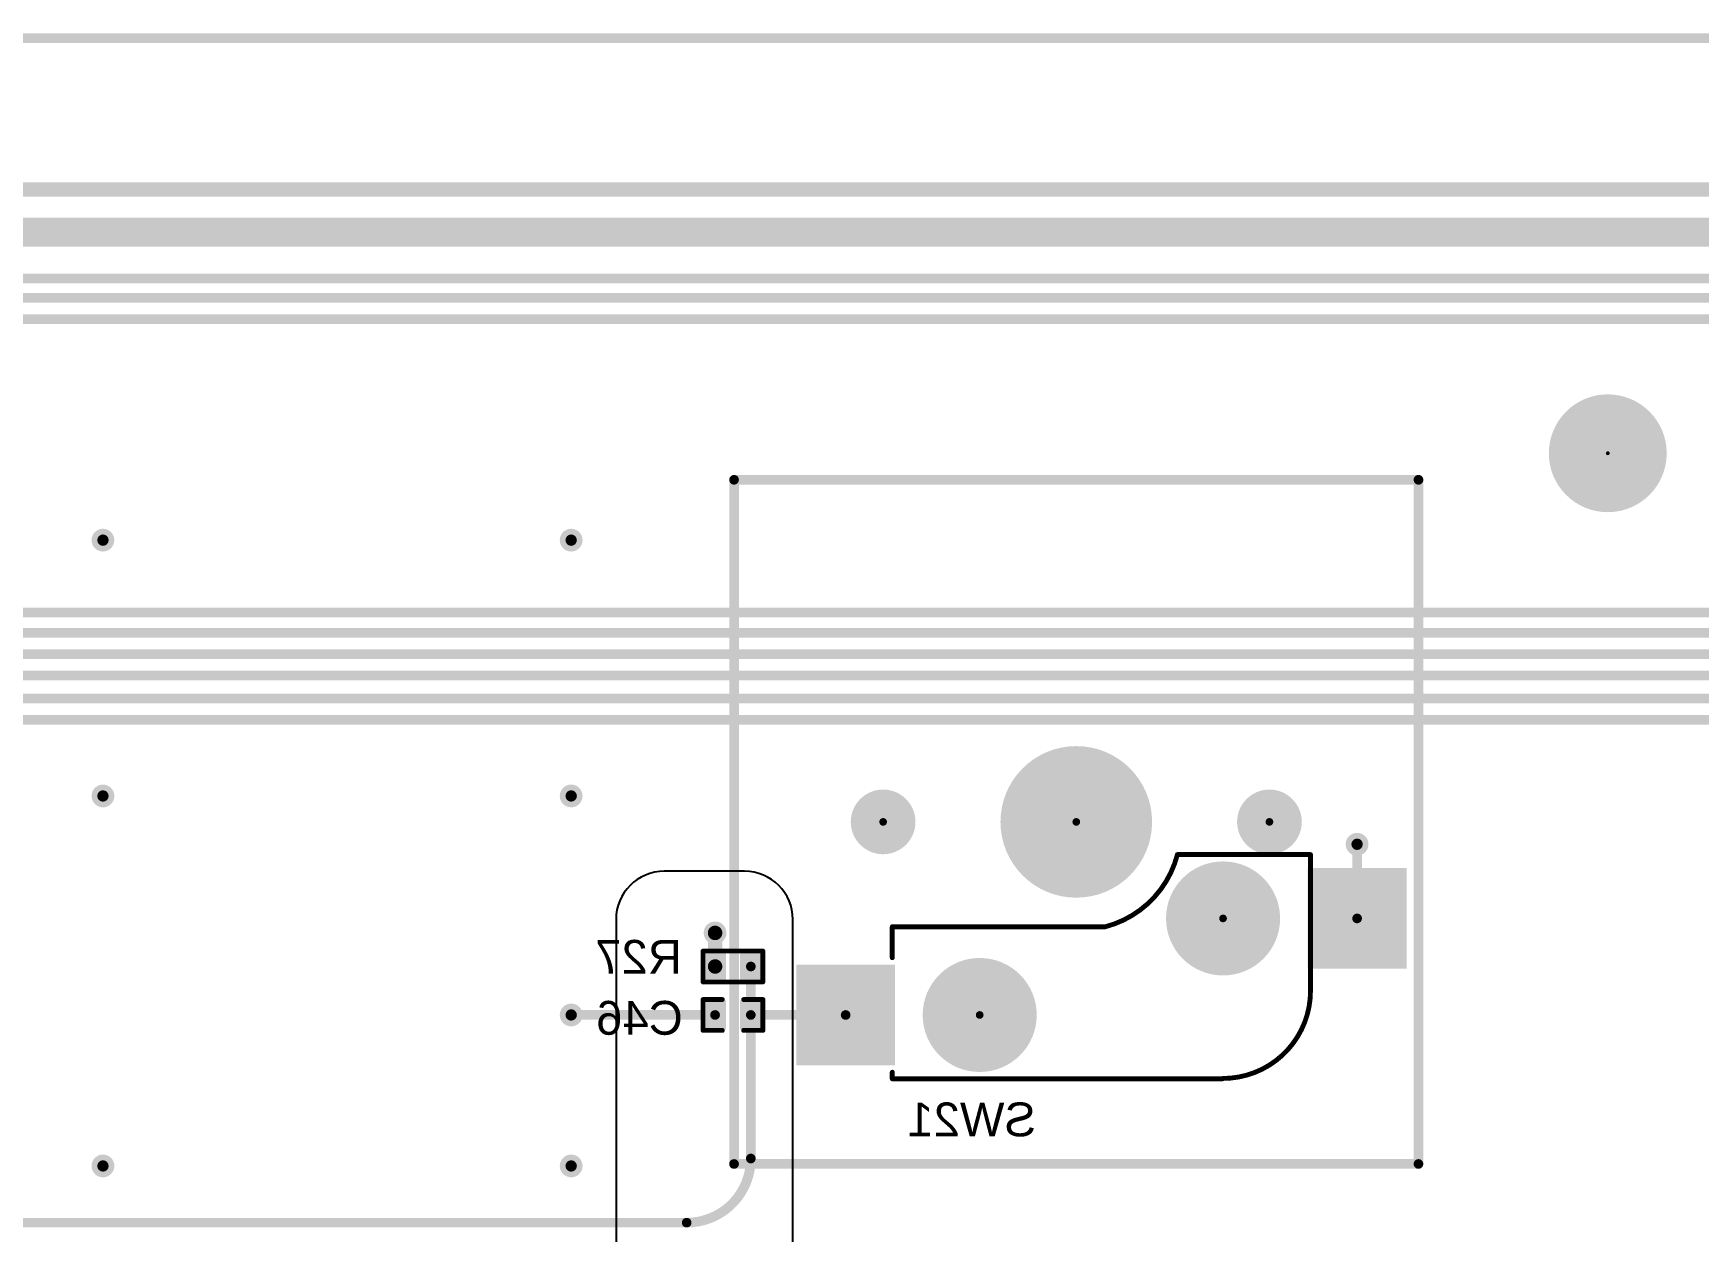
# Model space of a CAD drawing. Header units: inches. Extents: x 0 to 280, y 0 to 81.
# Drawn here: x 195.48 to 239.28, y 49.88 to 81.41 of the extents above; entities that cross this region are included whole.
import ezdxf

# ---------------------------------------------------------------- set-up
doc = ezdxf.new("R2010")
doc.units = ezdxf.units.IN
for name, color, linetype in [('Board Outline', 216, 'Continuous'), ('Bottom Layer', 5, 'Continuous'), ('Bottom Overlay', 54, 'Continuous'), ('Bottom Paste', 16, 'Continuous'), ('Bottom Solder', 6, 'Continuous'), ('Pad Holes', 156, 'Continuous'), ('Top Layer', 1, 'Continuous'), ('Top Overlay', 2, 'Continuous'), ('Top Solder', 216, 'Continuous'), ('Via Holes', 16, 'Continuous')]:
    doc.layers.add(name, color=color, linetype=linetype)
doc.styles.add('Arial', font='', dxfattribs={"height": 0.2})
doc.styles.get('Arial').set_extended_font_data('Arial')

# ---------------------------------------------------------------- blocks, each defined once
blk = doc.blocks.new('____0402_B_22')
at = {"layer": 'Bottom Layer'}
for points in [[(-0.241, 0.317), (-0.241, -0.318), (-0.699, -0.318), (-0.699, 0.317)], [(0.699, 0.317), (0.699, -0.318), (0.241, -0.318), (0.241, 0.317)]]:
    blk.add_hatch(color=5, dxfattribs=at).paths.add_polyline_path(points)
at = {"layer": 'Bottom Paste'}
for points in [[(-0.241, 0.317), (-0.241, -0.318), (-0.699, -0.318), (-0.699, 0.317)], [(0.699, 0.317), (0.699, -0.318), (0.241, -0.318), (0.241, 0.317)]]:
    blk.add_hatch(color=16, dxfattribs=at).paths.add_polyline_path(points)
at = {"layer": 'Bottom Solder'}
for points in [[(-0.181, 0.377), (-0.181, -0.377), (-0.758, -0.377), (-0.758, 0.377)], [(0.758, 0.377), (0.758, -0.377), (0.181, -0.377), (0.181, 0.377)]]:
    blk.add_hatch(color=6, dxfattribs=at).paths.add_polyline_path(points)
at = {"layer": 'Bottom Overlay'}
for points in [[(-0.787, -0.406, 0.127, 0.127, 0), (-0.787, 0.406, 0.127, 0.127, 0)], [(-0.787, 0.406, 0.127, 0.127, 0), (-0.279, 0.406, 0.127, 0.127, 0)], [(0.279, 0.406, 0.127, 0.127, 0), (0.787, 0.406, 0.127, 0.127, 0)], [(0.787, -0.406, 0.127, 0.127, 0), (0.787, 0.406, 0.127, 0.127, 0)], [(-0.787, -0.406, 0.127, 0.127, 0), (-0.279, -0.406, 0.127, 0.127, 0)], [(0.279, -0.406, 0.127, 0.127, 0), (0.787, -0.406, 0.127, 0.127, 0)]]:
    blk.add_lwpolyline(points, format="xyseb", dxfattribs=at)
for points in [[(-0.819, 0.406, 0.0635, 0.0635, 1), (-0.756, 0.406, 0.0635, 0.0635, 1)], [(-0.819, 0.406, 0.0635, 0.0635, 1), (-0.756, 0.406, 0.0635, 0.0635, 1)], [(-0.311, 0.406, 0.0635, 0.0635, 1), (-0.248, 0.406, 0.0635, 0.0635, 1)], [(0.248, 0.406, 0.0635, 0.0635, 1), (0.311, 0.406, 0.0635, 0.0635, 1)], [(0.756, 0.406, 0.0635, 0.0635, 1), (0.819, 0.406, 0.0635, 0.0635, 1)], [(0.756, 0.406, 0.0635, 0.0635, 1), (0.819, 0.406, 0.0635, 0.0635, 1)], [(-0.819, -0.406, 0.0635, 0.0635, 1), (-0.756, -0.406, 0.0635, 0.0635, 1)], [(-0.819, -0.406, 0.0635, 0.0635, 1), (-0.756, -0.406, 0.0635, 0.0635, 1)], [(-0.311, -0.406, 0.0635, 0.0635, 1), (-0.248, -0.406, 0.0635, 0.0635, 1)], [(0.248, -0.406, 0.0635, 0.0635, 1), (0.311, -0.406, 0.0635, 0.0635, 1)], [(0.756, -0.406, 0.0635, 0.0635, 1), (0.819, -0.406, 0.0635, 0.0635, 1)], [(0.756, -0.406, 0.0635, 0.0635, 1), (0.819, -0.406, 0.0635, 0.0635, 1)]]:
    blk.add_lwpolyline(points, format="xyseb", close=True, dxfattribs=at)
blk = doc.blocks.new('CPG151101S11_16_B_48')
at = {"layer": 'Bottom Layer'}
for points in [[(5.475, 3.815), (7.975, 3.815), (7.975, 1.265), (5.475, 1.265)], [(-7.975, 1.275), (-5.475, 1.275), (-5.475, -1.275), (-7.975, -1.275)]]:
    blk.add_hatch(color=5, dxfattribs=at).paths.add_polyline_path(points)
at = {"layer": 'Bottom Paste'}
for points in [[(5.475, 3.815), (7.975, 3.815), (7.975, 1.265), (5.475, 1.265)], [(-7.975, 1.275), (-5.475, 1.275), (-5.475, -1.275), (-7.975, -1.275)]]:
    blk.add_hatch(color=16, dxfattribs=at).paths.add_polyline_path(points)
at = {"layer": 'Bottom Solder'}
for points in [[(5.425, 3.865), (8.025, 3.865), (8.025, 1.215), (5.425, 1.215)], [(-8.025, 1.325), (-5.425, 1.325), (-5.425, -1.325), (-8.025, -1.325)]]:
    blk.add_hatch(color=6, dxfattribs=at).paths.add_polyline_path(points)
h = blk.add_hatch(color=6, dxfattribs=at)
edge = h.paths.add_edge_path()
edge.add_arc((3.2, 2.54), 0.102, 0, 360)
h = blk.add_hatch(color=6, dxfattribs=at)
edge = h.paths.add_edge_path()
edge.add_arc((-3.2, 0), 0.102, 0, 360)
h = blk.add_hatch(color=6, dxfattribs=at)
edge = h.paths.add_edge_path()
edge.add_arc((-4.42, -2.54), 0.102, 0, 360)
h = blk.add_hatch(color=6, dxfattribs=at)
edge = h.paths.add_edge_path()
edge.add_arc((0.66, -2.54), 0.102, 0, 360)
h = blk.add_hatch(color=6, dxfattribs=at)
edge = h.paths.add_edge_path()
edge.add_arc((5.74, -2.54), 0.102, 0, 360)
at = {"layer": 'Pad Holes'}
h = blk.add_hatch(color=7, dxfattribs=at)
edge = h.paths.add_edge_path()
edge.add_arc((3.2, 2.54), 1.5, 0, 360)
h = blk.add_hatch(color=7, dxfattribs=at)
edge = h.paths.add_edge_path()
edge.add_arc((-3.2, 0), 1.5, 0, 360)
h = blk.add_hatch(color=7, dxfattribs=at)
edge = h.paths.add_edge_path()
edge.add_arc((0.66, -2.54), 1.994, 0, 360)
h = blk.add_hatch(color=7, dxfattribs=at)
edge = h.paths.add_edge_path()
edge.add_arc((-4.42, -2.54), 0.851, 0, 360)
h = blk.add_hatch(color=7, dxfattribs=at)
edge = h.paths.add_edge_path()
edge.add_arc((5.74, -2.54), 0.851, 0, 360)
at = {"layer": 'Top Solder'}
h = blk.add_hatch(color=216, dxfattribs=at)
edge = h.paths.add_edge_path()
edge.add_arc((3.2, 2.54), 0.102, 0, 360)
h = blk.add_hatch(color=216, dxfattribs=at)
edge = h.paths.add_edge_path()
edge.add_arc((-3.2, 0), 0.102, 0, 360)
h = blk.add_hatch(color=216, dxfattribs=at)
edge = h.paths.add_edge_path()
edge.add_arc((-4.42, -2.54), 0.102, 0, 360)
h = blk.add_hatch(color=216, dxfattribs=at)
edge = h.paths.add_edge_path()
edge.add_arc((0.66, -2.54), 0.102, 0, 360)
h = blk.add_hatch(color=216, dxfattribs=at)
edge = h.paths.add_edge_path()
edge.add_arc((5.74, -2.54), 0.102, 0, 360)
at = {"layer": 'Bottom Overlay'}
for points in [[(-5.5, 1.906, 0.127, 0.127, -0.414214), (-3.196, 4.21, 0.127, 0.127, 0)], [(5.5, 4.22, 0.127, 0.127, 0), (-3.186, 4.22, 0.127, 0.127, 0)], [(5.5, 4.22, 0.127, 0.127, -0.414214), (5.49, 4.21, 0.127, 0.127, 0)], [(5.5, 4.22, 0.127, 0.127, 0), (5.5, 4.046, 0.127, 0.127, 0)], [(-5.5, 1.906, 0.127, 0.127, 0), (-5.5, -1.506, 0.127, 0.127, 0)], [(5.5, 1.034, 0.127, 0.127, 0), (5.5, 0.47, 0.127, 0.127, 0)], [(5.5, 0.47, 0.127, 0.127, 0), (5.5, 0.47, 0.127, 0.127, 0)], [(5.5, 0.47, 0.127, 0.127, 0), (5.5, 0.22, 0.127, 0.127, 0)], [(-2, -1.68, 0.127, 0.127, -0.271686), (-0.1, 0.22, 0.127, 0.127, 0)], [(0.15, 0.22, 0.127, 0.127, 0), (-0.1, 0.22, 0.127, 0.127, 0)], [(1.19, 0.22, 0.127, 0.127, 0), (0.15, 0.22, 0.127, 0.127, 0)], [(5.5, 0.22, 0.127, 0.127, 0), (1.19, 0.22, 0.127, 0.127, 0)], [(-5.5, -1.506, 0.127, 0.127, 0), (-5.5, -1.68, 0.127, 0.127, 0)], [(-2, -1.68, 0.127, 0.127, 0), (-5.5, -1.68, 0.127, 0.127, 0)]]:
    blk.add_lwpolyline(points, format="xyseb", dxfattribs=at)
for points in [[(-3.228, 4.21, 0.0635, 0.0635, 1), (-3.165, 4.21, 0.0635, 0.0635, 1)], [(-3.218, 4.22, 0.0635, 0.0635, 1), (-3.155, 4.22, 0.0635, 0.0635, 1)], [(5.458, 4.21, 0.0635, 0.0635, 1), (5.522, 4.21, 0.0635, 0.0635, 1)], [(5.468, 4.22, 0.0635, 0.0635, 1), (5.532, 4.22, 0.0635, 0.0635, 1)], [(5.468, 4.22, 0.0635, 0.0635, 1), (5.532, 4.22, 0.0635, 0.0635, 1)], [(5.468, 4.22, 0.0635, 0.0635, 1), (5.532, 4.22, 0.0635, 0.0635, 1)], [(5.468, 4.046, 0.0635, 0.0635, 1), (5.532, 4.046, 0.0635, 0.0635, 1)], [(-5.532, 1.906, 0.0635, 0.0635, 1), (-5.468, 1.906, 0.0635, 0.0635, 1)], [(-5.532, 1.906, 0.0635, 0.0635, 1), (-5.468, 1.906, 0.0635, 0.0635, 1)], [(5.468, 1.034, 0.0635, 0.0635, 1), (5.532, 1.034, 0.0635, 0.0635, 1)], [(5.468, 0.47, 0.0635, 0.0635, 1), (5.532, 0.47, 0.0635, 0.0635, 1)], [(5.468, 0.47, 0.0635, 0.0635, 1), (5.532, 0.47, 0.0635, 0.0635, 1)], [(5.468, 0.47, 0.0635, 0.0635, 1), (5.532, 0.47, 0.0635, 0.0635, 1)], [(5.468, 0.47, 0.0635, 0.0635, 1), (5.532, 0.47, 0.0635, 0.0635, 1)], [(-0.132, 0.22, 0.0635, 0.0635, 1), (-0.068, 0.22, 0.0635, 0.0635, 1)], [(-0.132, 0.22, 0.0635, 0.0635, 1), (-0.068, 0.22, 0.0635, 0.0635, 1)], [(0.118, 0.22, 0.0635, 0.0635, 1), (0.182, 0.22, 0.0635, 0.0635, 1)], [(0.118, 0.22, 0.0635, 0.0635, 1), (0.182, 0.22, 0.0635, 0.0635, 1)], [(1.158, 0.22, 0.0635, 0.0635, 1), (1.222, 0.22, 0.0635, 0.0635, 1)], [(1.158, 0.22, 0.0635, 0.0635, 1), (1.222, 0.22, 0.0635, 0.0635, 1)], [(5.468, 0.22, 0.0635, 0.0635, 1), (5.532, 0.22, 0.0635, 0.0635, 1)], [(5.468, 0.22, 0.0635, 0.0635, 1), (5.532, 0.22, 0.0635, 0.0635, 1)], [(-5.532, -1.506, 0.0635, 0.0635, 1), (-5.468, -1.506, 0.0635, 0.0635, 1)], [(-5.532, -1.506, 0.0635, 0.0635, 1), (-5.468, -1.506, 0.0635, 0.0635, 1)], [(-5.532, -1.68, 0.0635, 0.0635, 1), (-5.468, -1.68, 0.0635, 0.0635, 1)], [(-5.532, -1.68, 0.0635, 0.0635, 1), (-5.468, -1.68, 0.0635, 0.0635, 1)], [(-2.032, -1.68, 0.0635, 0.0635, 1), (-1.968, -1.68, 0.0635, 0.0635, 1)], [(-2.032, -1.68, 0.0635, 0.0635, 1), (-1.968, -1.68, 0.0635, 0.0635, 1)]]:
    blk.add_lwpolyline(points, format="xyseb", close=True, dxfattribs=at)
blk = doc.blocks.new('R___0402_B_84')
at = {"layer": 'Bottom Layer'}
for points in [[(-0.241, 0.317), (-0.241, -0.318), (-0.699, -0.318), (-0.699, 0.317)], [(0.699, 0.317), (0.699, -0.318), (0.241, -0.318), (0.241, 0.317)]]:
    blk.add_hatch(color=5, dxfattribs=at).paths.add_polyline_path(points)
at = {"layer": 'Bottom Paste'}
for points in [[(-0.241, 0.317), (-0.241, -0.318), (-0.699, -0.318), (-0.699, 0.317)], [(0.699, 0.317), (0.699, -0.318), (0.241, -0.318), (0.241, 0.317)]]:
    blk.add_hatch(color=16, dxfattribs=at).paths.add_polyline_path(points)
at = {"layer": 'Bottom Solder'}
for points in [[(-0.186, 0.373), (-0.186, -0.373), (-0.754, -0.373), (-0.754, 0.373)], [(0.754, 0.373), (0.754, -0.373), (0.186, -0.373), (0.186, 0.373)]]:
    blk.add_hatch(color=6, dxfattribs=at).paths.add_polyline_path(points)
at = {"layer": 'Bottom Overlay'}
for points in [[(-0.787, -0.406, 0.127, 0.127, 0), (-0.787, 0.406, 0.127, 0.127, 0)], [(-0.787, 0.406, 0.127, 0.127, 0), (0.787, 0.406, 0.127, 0.127, 0)], [(0.787, -0.406, 0.127, 0.127, 0), (0.787, 0.406, 0.127, 0.127, 0)], [(-0.813, 0.432, 0.00323, 0.00323, 0), (0.813, 0.432, 0.00323, 0.00323, 0)], [(-0.787, -0.406, 0.127, 0.127, 0), (0.787, -0.406, 0.127, 0.127, 0)]]:
    blk.add_lwpolyline(points, format="xyseb", dxfattribs=at)
for points in [[(-0.819, 0.406, 0.0635, 0.0635, 1), (-0.756, 0.406, 0.0635, 0.0635, 1)], [(-0.819, 0.406, 0.0635, 0.0635, 1), (-0.756, 0.406, 0.0635, 0.0635, 1)], [(0.756, 0.406, 0.0635, 0.0635, 1), (0.819, 0.406, 0.0635, 0.0635, 1)], [(0.756, 0.406, 0.0635, 0.0635, 1), (0.819, 0.406, 0.0635, 0.0635, 1)], [(-0.814, 0.432, 0.00161, 0.00161, 1), (-0.812, 0.432, 0.00161, 0.00161, 1)], [(0.812, 0.432, 0.00161, 0.00161, 1), (0.814, 0.432, 0.00161, 0.00161, 1)], [(-0.819, -0.406, 0.0635, 0.0635, 1), (-0.756, -0.406, 0.0635, 0.0635, 1)], [(-0.819, -0.406, 0.0635, 0.0635, 1), (-0.756, -0.406, 0.0635, 0.0635, 1)], [(0.756, -0.406, 0.0635, 0.0635, 1), (0.819, -0.406, 0.0635, 0.0635, 1)], [(0.756, -0.406, 0.0635, 0.0635, 1), (0.819, -0.406, 0.0635, 0.0635, 1)]]:
    blk.add_lwpolyline(points, format="xyseb", close=True, dxfattribs=at)

msp = doc.modelspace()

# ---------------------------------------------------------------- hatches: boundary and pattern name
at = {"layer": 'Bottom Layer'}
h = msp.add_hatch(color=5, dxfattribs=at)
edge = h.paths.add_edge_path()
edge.add_arc((197.312, 68.072), 0.3, 0, 360)
h = msp.add_hatch(color=5, dxfattribs=at)
edge = h.paths.add_edge_path()
edge.add_arc((209.626, 68.072), 0.3, 0, 360)
h = msp.add_hatch(color=5, dxfattribs=at)
edge = h.paths.add_edge_path()
edge.add_arc((197.312, 61.342), 0.3, 0, 360)
h = msp.add_hatch(color=5, dxfattribs=at)
edge = h.paths.add_edge_path()
edge.add_arc((209.626, 61.342), 0.3, 0, 360)
h = msp.add_hatch(color=5, dxfattribs=at)
edge = h.paths.add_edge_path()
edge.add_arc((230.295, 60.071), 0.3, 0, 360)
h = msp.add_hatch(color=5, dxfattribs=at)
edge = h.paths.add_edge_path()
edge.add_arc((213.411, 57.739), 0.3, 0, 360)
h = msp.add_hatch(color=5, dxfattribs=at)
edge = h.paths.add_edge_path()
edge.add_arc((209.626, 55.58), 0.3, 0, 360)
h = msp.add_hatch(color=5, dxfattribs=at)
edge = h.paths.add_edge_path()
edge.add_arc((197.312, 51.608), 0.3, 0, 360)
h = msp.add_hatch(color=5, dxfattribs=at)
edge = h.paths.add_edge_path()
edge.add_arc((209.626, 51.608), 0.3, 0, 360)
at = {"layer": 'Bottom Solder'}
h = msp.add_hatch(color=6, dxfattribs=at)
edge = h.paths.add_edge_path()
edge.add_arc((236.888, 70.358), 0.0508, 0, 360)
at = {"layer": 'Pad Holes'}
h = msp.add_hatch(color=7, dxfattribs=at)
edge = h.paths.add_edge_path()
edge.add_arc((236.888, 70.358), 1.55, 0, 360)
at = {"layer": 'Top Layer'}
h = msp.add_hatch(color=1, dxfattribs=at)
edge = h.paths.add_edge_path()
edge.add_arc((197.312, 68.072), 0.3, 0, 360)
h = msp.add_hatch(color=1, dxfattribs=at)
edge = h.paths.add_edge_path()
edge.add_arc((209.626, 68.072), 0.3, 0, 360)
h = msp.add_hatch(color=1, dxfattribs=at)
edge = h.paths.add_edge_path()
edge.add_arc((197.312, 61.342), 0.3, 0, 360)
h = msp.add_hatch(color=1, dxfattribs=at)
edge = h.paths.add_edge_path()
edge.add_arc((209.626, 61.342), 0.3, 0, 360)
h = msp.add_hatch(color=1, dxfattribs=at)
edge = h.paths.add_edge_path()
edge.add_arc((230.295, 60.071), 0.3, 0, 360)
h = msp.add_hatch(color=1, dxfattribs=at)
edge = h.paths.add_edge_path()
edge.add_arc((213.411, 57.739), 0.3, 0, 360)
h = msp.add_hatch(color=1, dxfattribs=at)
edge = h.paths.add_edge_path()
edge.add_arc((209.626, 55.58), 0.3, 0, 360)
h = msp.add_hatch(color=1, dxfattribs=at)
edge = h.paths.add_edge_path()
edge.add_arc((197.312, 51.608), 0.3, 0, 360)
h = msp.add_hatch(color=1, dxfattribs=at)
edge = h.paths.add_edge_path()
edge.add_arc((209.626, 51.608), 0.3, 0, 360)
at = {"layer": 'Top Solder'}
h = msp.add_hatch(color=216, dxfattribs=at)
edge = h.paths.add_edge_path()
edge.add_arc((236.888, 70.358), 0.0508, 0, 360)
at = {"layer": 'Via Holes'}
h = msp.add_hatch(color=7, dxfattribs=at)
edge = h.paths.add_edge_path()
edge.add_arc((197.312, 68.072), 0.15, 0, 360)
h = msp.add_hatch(color=7, dxfattribs=at)
edge = h.paths.add_edge_path()
edge.add_arc((209.626, 68.072), 0.15, 0, 360)
h = msp.add_hatch(color=7, dxfattribs=at)
edge = h.paths.add_edge_path()
edge.add_arc((197.312, 61.342), 0.15, 0, 360)
h = msp.add_hatch(color=7, dxfattribs=at)
edge = h.paths.add_edge_path()
edge.add_arc((209.626, 61.342), 0.15, 0, 360)
h = msp.add_hatch(color=7, dxfattribs=at)
edge = h.paths.add_edge_path()
edge.add_arc((230.295, 60.071), 0.15, 0, 360)
h = msp.add_hatch(color=7, dxfattribs=at)
edge = h.paths.add_edge_path()
edge.add_arc((213.411, 57.739), 0.15, 0, 360)
h = msp.add_hatch(color=7, dxfattribs=at)
edge = h.paths.add_edge_path()
edge.add_arc((209.626, 55.58), 0.15, 0, 360)
h = msp.add_hatch(color=7, dxfattribs=at)
edge = h.paths.add_edge_path()
edge.add_arc((197.312, 51.608), 0.15, 0, 360)
h = msp.add_hatch(color=7, dxfattribs=at)
edge = h.paths.add_edge_path()
edge.add_arc((209.626, 51.608), 0.15, 0, 360)

# ---------------------------------------------------------------- linework, layer by layer
at = {"layer": 'Board Outline'}
msp.add_lwpolyline([(2.997, 81.28, 0.254, 0.254, 0), (276.403, 81.28, 0.254, 0.254, 0)], format="xyseb", dxfattribs=at)
at = {"layer": 'Bottom Layer'}
for points in [[(165.303, 74.957, 0.254, 0.254, 0), (265.477, 74.957, 0.254, 0.254, 0)], [(165.303, 74.449, 0.254, 0.254, 0), (265.391, 74.449, 0.254, 0.254, 0)], [(165.303, 73.889, 0.254, 0.254, 0), (265.379, 73.889, 0.254, 0.254, 0)], [(148.887, 66.167, 0.254, 0.254, 0), (247.29, 66.167, 0.254, 0.254, 0)], [(149.091, 65.634, 0.254, 0.254, 0), (246.759, 65.634, 0.254, 0.254, 0)], [(149.304, 65.075, 0.254, 0.254, 0), (246.018, 65.075, 0.254, 0.254, 0)], [(149.5, 64.514, 0.254, 0.254, 0), (245.093, 64.514, 0.254, 0.254, 0)], [(149.835, 63.906, 0.254, 0.254, 0), (244.921, 63.906, 0.254, 0.254, 0)], [(149.835, 63.348, 0.254, 0.254, 0), (244.768, 63.348, 0.254, 0.254, 0)], [(230.295, 58.12, 0.254, 0.254, 0), (230.295, 60.071, 0.254, 0.254, 0)], [(213.411, 56.855, 0.381, 0.381, 0), (213.411, 57.739, 0.381, 0.381, 0)], [(214.351, 55.58, 0.254, 0.254, 0), (214.351, 56.855, 0.254, 0.254, 0)], [(209.626, 55.58, 0.254, 0.254, 0), (213.411, 55.58, 0.254, 0.254, 0)], [(214.351, 55.58, 0.254, 0.254, 0), (216.845, 55.58, 0.254, 0.254, 0)], [(214.351, 51.803, 0.254, 0.254, 0), (214.351, 55.58, 0.254, 0.254, 0)], [(214.351, 51.803, 0.254, 0.254, -0.414214), (212.664, 50.116, 0.254, 0.254, 0)], [(127.429, 50.116, 0.254, 0.254, 0), (212.664, 50.116, 0.254, 0.254, 0)]]:
    msp.add_lwpolyline(points, format="xyseb", dxfattribs=at)
for points in [[(230.232, 60.071, 0.127, 0.127, 1), (230.359, 60.071, 0.127, 0.127, 1)], [(213.316, 57.739, 0.191, 0.191, 1), (213.506, 57.739, 0.191, 0.191, 1)], [(230.232, 58.12, 0.127, 0.127, 1), (230.359, 58.12, 0.127, 0.127, 1)], [(213.316, 56.855, 0.191, 0.191, 1), (213.506, 56.855, 0.191, 0.191, 1)], [(214.287, 56.855, 0.127, 0.127, 1), (214.414, 56.855, 0.127, 0.127, 1)], [(209.563, 55.58, 0.127, 0.127, 1), (209.69, 55.58, 0.127, 0.127, 1)], [(213.347, 55.58, 0.127, 0.127, 1), (213.474, 55.58, 0.127, 0.127, 1)], [(214.287, 55.58, 0.127, 0.127, 1), (214.414, 55.58, 0.127, 0.127, 1)], [(214.287, 55.58, 0.127, 0.127, 1), (214.414, 55.58, 0.127, 0.127, 1)], [(214.287, 55.58, 0.127, 0.127, 1), (214.414, 55.58, 0.127, 0.127, 1)], [(216.781, 55.58, 0.127, 0.127, 1), (216.908, 55.58, 0.127, 0.127, 1)], [(214.287, 51.803, 0.127, 0.127, 1), (214.414, 51.803, 0.127, 0.127, 1)], [(214.287, 51.803, 0.127, 0.127, 1), (214.414, 51.803, 0.127, 0.127, 1)], [(212.6, 50.116, 0.127, 0.127, 1), (212.727, 50.116, 0.127, 0.127, 1)], [(212.6, 50.116, 0.127, 0.127, 1), (212.727, 50.116, 0.127, 0.127, 1)]]:
    msp.add_lwpolyline(points, format="xyseb", close=True, dxfattribs=at)
at = {"layer": 'Top Layer'}
for p, q in [((214.186, 59.36), (212.075, 59.36)), ((210.805, 58.09), (210.805, 33.66)), ((215.456, 17.44), (215.456, 58.09))]:
    msp.add_line(p, q, dxfattribs=at)
for points in [[(184.734, 77.298, 0.381, 0.381, 0), (266.996, 77.298, 0.381, 0.381, 0)], [(165.994, 76.176, 0.762, 0.762, 0), (266.914, 76.176, 0.762, 0.762, 0)]]:
    msp.add_lwpolyline(points, format="xyseb", dxfattribs=at)
for centre, start, end in [((212.075, 58.09), 90, 180), ((214.186, 58.09), 0, 90)]:
    msp.add_arc(centre, 1.27, start, end, dxfattribs=at)
at = {"layer": 'Top Overlay'}
for points in [[(213.91, 69.66, 0.254, 0.254, 0), (231.91, 69.66, 0.254, 0.254, 0)], [(213.91, 51.66, 0.254, 0.254, 0), (213.91, 69.66, 0.254, 0.254, 0)], [(231.91, 51.66, 0.254, 0.254, 0), (231.91, 69.66, 0.254, 0.254, 0)], [(213.91, 51.66, 0.254, 0.254, 0), (231.91, 51.66, 0.254, 0.254, 0)]]:
    msp.add_lwpolyline(points, format="xyseb", dxfattribs=at)
for points in [[(213.846, 69.66, 0.127, 0.127, 1), (213.973, 69.66, 0.127, 0.127, 1)], [(213.846, 69.66, 0.127, 0.127, 1), (213.973, 69.66, 0.127, 0.127, 1)], [(231.846, 69.66, 0.127, 0.127, 1), (231.973, 69.66, 0.127, 0.127, 1)], [(231.846, 69.66, 0.127, 0.127, 1), (231.973, 69.66, 0.127, 0.127, 1)], [(213.846, 51.66, 0.127, 0.127, 1), (213.973, 51.66, 0.127, 0.127, 1)], [(213.846, 51.66, 0.127, 0.127, 1), (213.973, 51.66, 0.127, 0.127, 1)], [(231.846, 51.66, 0.127, 0.127, 1), (231.973, 51.66, 0.127, 0.127, 1)], [(231.846, 51.66, 0.127, 0.127, 1), (231.973, 51.66, 0.127, 0.127, 1)]]:
    msp.add_lwpolyline(points, format="xyseb", close=True, dxfattribs=at)

# ---------------------------------------------------------------- block references
at = {"rotation": 180}
msp.add_blockref('CPG151101S11_16_B_48', (223.57, 58.12), dxfattribs=at)
for name, p in [('R___0402_B_84', (213.881, 56.855)), ('____0402_B_22', (213.881, 55.58))]:
    msp.add_blockref(name, p)

# ---------------------------------------------------------------- texts
at = {"layer": 'Bottom Overlay', "style": 'Arial', "text_generation_flag": 2}
for s, p in [('R27', (212.538, 56.665)), ('C46', (212.564, 55.06)), ('SW21', (221.851, 52.388))]:
    msp.add_text(s, height=0.889, dxfattribs=at).set_placement(p)

doc.saveas('drawing.dxf')
